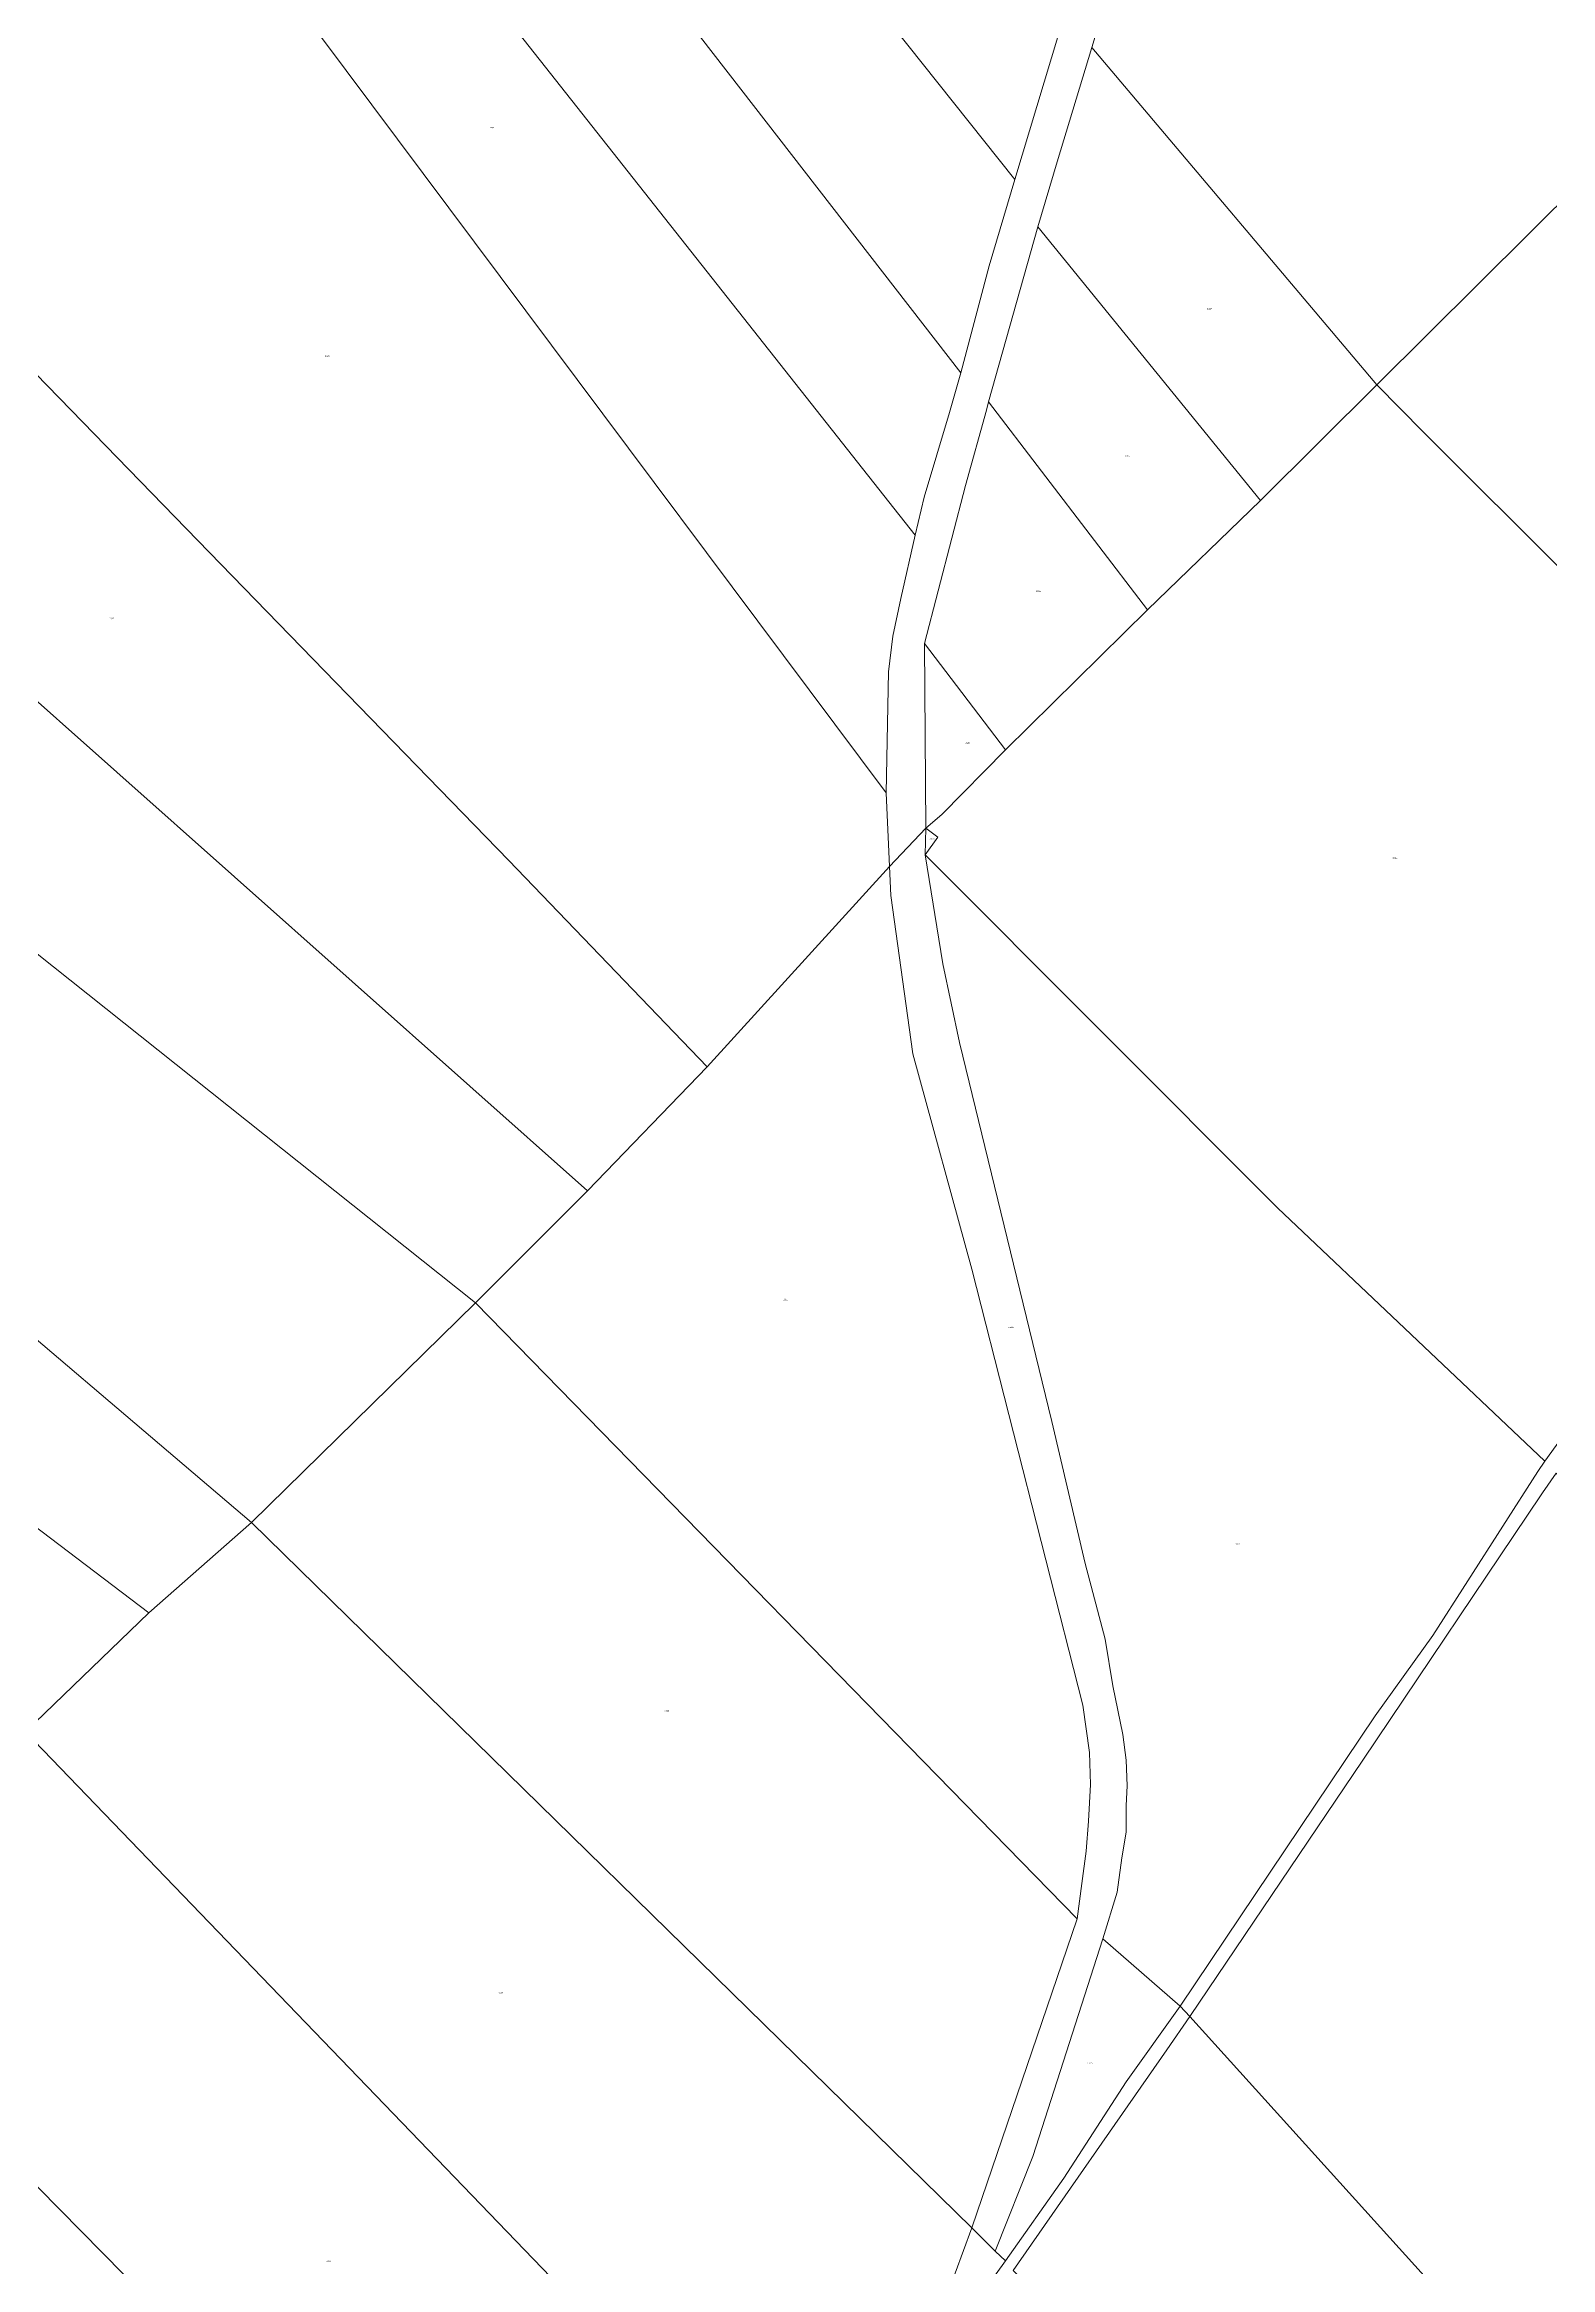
# Model space of a CAD drawing. Header units: metres. Extents: x 208626 to 229755, y 5040476 to 5064226.
# Drawn here: x 219081 to 220522, y 5045568 to 5047693 of the extents above; entities that cross this region are included whole.
import ezdxf

# ---------------------------------------------------------------- set-up
doc = ezdxf.new("R2010")
doc.units = ezdxf.units.M
doc.header["$LTSCALE"] = 0.56
doc.layers.add('6', color=7, linetype='Continuous', lineweight=13)
doc.layers.add('61', color=7, linetype='Continuous')

msp = doc.modelspace()

# ---------------------------------------------------------------- linework, layer by layer
at = {"layer": '6'}
for points in [[(219394.1173, 5048336.8212), (219505.341, 5048449.8551), (220058.4721, 5047727.2992), (220009.5341, 5047564.2767)], [(220082.94, 5047690.5701), (220130.7276, 5047849.862), (220165.7718, 5047981.5433), (220185.9487, 5048048.4459), (220280.1429, 5048354.2798), (220322.8021, 5048312.7065), (220689.1302, 5047902.484), (220745.4593, 5047755.6868), (220355.4441, 5047368.0891)], [(219295.4765, 5048236.3042), (219394.1173, 5048336.8212), (220009.5341, 5047564.2767), (219984.8303, 5047481.7837), (219957.6304, 5047379.42), (219411.3014, 5048084.0588)], [(219196.2056, 5048133.3468), (219260.1919, 5048199.4396), (219278.3771, 5048178.0197), (219294.3261, 5048159.1709), (219321.8743, 5048125.098), (219354.4973, 5048108.4241), (219411.3014, 5048084.0588), (219957.6304, 5047379.42), (219946.9745, 5047341.4606), (219922.5861, 5047260.482), (219914.0906, 5047224.3758)], [(219099.0412, 5048031.1794), (219179.8799, 5048115.1778), (219196.2056, 5048133.3468), (219914.0906, 5047224.3758), (219900.2853, 5047163.8449), (219892.8517, 5047127.7388), (219888.6039, 5047093.7565), (219886.48, 5046978.0044)], [(218809.6547, 5047644.1018), (218871.286, 5047700.9237), (218862.955, 5047710.048), (218884.0943, 5047734.6911), (218845.4659, 5047776.0242), (219099.0412, 5048031.1794), (219886.48, 5046978.0044), (219889.5408, 5046907.4229), (219715.1283, 5046716.078), (219525.359, 5046913.2479), (219106.9408, 5047343.9193), (218889.7034, 5047566.6863)], [(220355.4441, 5047368.0891), (220745.4593, 5047755.6868), (220892.2564, 5047354.5551), (220926.3953, 5047265.7941), (220950.2925, 5047212.8788), (220971.1466, 5047139.8942), (220917.8122, 5047058.884), (220817.4609, 5046906.4593), (220400.3482, 5047322.8963)], [(218587.6776, 5047498.2236), (218653.5071, 5047572.216), (218705.3219, 5047628.0749), (218793.0656, 5047551.9405), (218831.6966, 5047586.8131), (218794.6455, 5047621.7198), (218779.6364, 5047607.2373), (218732.2392, 5047657.7944), (218763.3107, 5047690.7091), (218809.6547, 5047644.1018), (218889.7034, 5047566.6863), (219106.9408, 5047343.9193), (219525.359, 5046913.2479), (219715.1283, 5046716.078), (219600.7905, 5046597.4997)], [(220031.3574, 5047519.1753), (220050.0197, 5047581.1897), (220082.94, 5047690.5701), (220355.4441, 5047368.0891), (220244.3558, 5047257.2962)], [(219984.2853, 5047351.6465), (220031.3574, 5047519.1753), (220244.3558, 5047257.2962), (220136.1338, 5047152.8654)], [(218434.4264, 5047334.7031), (218450.8349, 5047352.0544), (218487.533, 5047390.8611), (218587.6776, 5047498.2236), (219600.7905, 5046597.4997), (219493.6801, 5046490.3893), (218465.498, 5047308.3713)], [(219923.6481, 5046918.5354), (219935.8986, 5046935.5425), (219924.1947, 5046943.995), (219939.442, 5046957.1487), (220000.4719, 5047018.9915), (220136.1338, 5047152.8654), (220244.3558, 5047257.2962), (220355.4441, 5047368.0891), (220400.3482, 5047322.8963), (220817.4609, 5046906.4593), (220677.459, 5046707.6544), (220648.6022, 5046663.9648), (220627.8362, 5046618.3873), (220604.9126, 5046553.6618), (220596.0128, 5046522.6475), (220580.1012, 5046465.2037), (220568.5045, 5046425.8291), (220561.2229, 5046406.1417), (220552.0535, 5046388.3422), (220516.2866, 5046339.0237), (220260.725, 5046581.0423)], [(219923.078, 5047120.7239), (219962.2931, 5047271.7014), (219982.1923, 5047343.7973), (219984.2853, 5047351.6465), (220136.1338, 5047152.8654), (220000.4719, 5047018.9915)], [(218276.9828, 5047135.5063), (218300.8699, 5047161.3513), (218310.0575, 5047152.5208), (218386.3176, 5047235.4484), (218359.9365, 5047263.3602), (218402.8283, 5047304.1582), (218433.3732, 5047275.9832), (218465.498, 5047308.3713), (219493.6801, 5046490.3893), (219279.2746, 5046280.2511), (218319.9611, 5047096.719)], [(218118.8608, 5047000.2957), (218119.6285, 5047001.0787), (218141.0005, 5047024.688), (218172.1951, 5047059.1483), (218173.2931, 5047060.4857), (218217.4645, 5047112.947), (218252.5632, 5047157.0478), (218276.9828, 5047135.5063), (218319.9611, 5047096.719), (219279.2746, 5046280.2511), (219181.2353, 5046193.7458)], [(219923.078, 5047120.7239), (220000.4719, 5047018.9915), (219939.442, 5046957.1487), (219924.1947, 5046943.995)], [(218000.4524, 5046907.0241), (218056.2007, 5046952.9756), (218118.8608, 5047000.2957), (219181.2353, 5046193.7458), (219063.2176, 5046080.1363)], [(219889.5408, 5046907.4229), (219924.1947, 5046943.995), (219923.6481, 5046918.5354), (219940.6392, 5046814.4647), (219956.5684, 5046739.0665), (220044.7099, 5046376.9429), (220076.5683, 5046241.0139), (220095.6833, 5046168.8015), (220103.117, 5046124.1998), (220112.6745, 5046077.4742), (220115.8603, 5046053.0494), (220116.9223, 5046028.6247), (220115.8603, 5046009.5096), (220115.8603, 5045984.0229), (220111.6125, 5045959.5982), (220107.3647, 5045926.6778), (220093.5594, 5045882.0761), (220026.6569, 5045673.9347), (219990.5507, 5045583.6693), (219968.2498, 5045605.9702), (220069.1347, 5045901.1911), (220073.3825, 5045935.1734), (220077.6303, 5045965.9698), (220079.7542, 5045994.6424), (220081.878, 5046029.6866), (220080.8161, 5046060.483), (220074.4798, 5046105.4809), (219968.2498, 5046522.4295), (219911.9667, 5046728.4471), (219890.8518, 5046879.6284)], [(219923.6481, 5046918.5354), (219924.1947, 5046943.995), (219935.8986, 5046935.5425)], [(219493.6801, 5046490.3893), (219600.7905, 5046597.4997), (219715.1283, 5046716.078), (219889.5408, 5046907.4229), (219890.8518, 5046879.6284), (219911.9667, 5046728.4471), (219968.2498, 5046522.4295), (220074.4798, 5046105.4809), (220080.8161, 5046060.483), (220081.878, 5046029.6866), (220079.7542, 5045994.6424), (220077.6303, 5045965.9698), (220073.3825, 5045935.1734), (220069.1347, 5045901.1911)], [(219923.6481, 5046918.5354), (220260.725, 5046581.0423), (220516.2866, 5046339.0237), (220509.4495, 5046328.9511), (220409.1491, 5046172.3371), (220353.9151, 5046095.429), (220167.479, 5045817.8305), (220093.5594, 5045882.0761), (220107.3647, 5045926.6778), (220111.6125, 5045959.5982), (220115.8603, 5045984.0229), (220115.8603, 5046009.5096), (220116.9223, 5046028.6247), (220115.8603, 5046053.0494), (220112.6745, 5046077.4742), (220103.117, 5046124.1998), (220095.6833, 5046168.8015), (220076.5683, 5046241.0139), (220044.7099, 5046376.9429), (219956.5684, 5046739.0665), (219940.6392, 5046814.4647)], [(219279.2746, 5046280.2511), (219493.6801, 5046490.3893), (220069.1347, 5045901.1911), (219968.2498, 5045605.9702)], [(220176.6909, 5045807.8275), (220342.1568, 5046053.1443), (220512.7147, 5046306.7369), (220513.9709, 5046308.6047), (220527.0982, 5046327.3215), (221075.53, 5045770.7797), (220622.0411, 5045315.023)], [(219063.2176, 5046080.1363), (219181.2353, 5046193.7458), (219279.2746, 5046280.2511), (219968.2498, 5045605.9702), (219952.3206, 5045562.4304), (219936.3914, 5045521.0145), (219876.9225, 5045341.5456), (219866.303, 5045307.5633), (219857.8074, 5045284.2005), (219850.4483, 5045263.3068)], [(218851.0177, 5045871.9784), (219063.2176, 5046080.1363), (219850.4483, 5045263.3068), (219842.9402, 5045235.351), (219837.6305, 5045218.3599), (219831.2588, 5045199.2448), (219823.8252, 5045181.1918), (219815.3296, 5045162.0767), (219802.5862, 5045128.0945), (219790.9048, 5045100.4839), (219776.0376, 5045074.9972), (219755.8606, 5045036.7671), (219728.25, 5044981.5459)], [(219990.5507, 5045583.6693), (220026.6569, 5045673.9347), (220093.5594, 5045882.0761), (220167.479, 5045817.8305), (220115.6949, 5045745.5222), (220056.136, 5045653.3189), (220000.3325, 5045574.4144)], [(218628.7131, 5045647.6529), (218726.3933, 5045742.8261), (218851.0177, 5045871.9784), (219728.25, 5044981.5459), (219699.5775, 5044934.8203), (219575.1129, 5044711.4926), (218896.3691, 5045371.6042), (218888.6279, 5045379.2604), (218881.3502, 5045386.3629)], [(220007.6637, 5045564.9955), (220154.8892, 5045775.956), (220176.6909, 5045807.8275), (220622.0411, 5045315.023), (220427.2303, 5045133.6355), (220426.6218, 5045133.0689)]]:
    msp.add_lwpolyline(points, close=True, dxfattribs=at)
for points in [[(220130.7276, 5047849.862), (220082.94, 5047690.5701), (220050.0197, 5047581.1897), (220031.3574, 5047519.1753), (219984.2853, 5047351.6465), (219982.1923, 5047343.7973), (219962.2931, 5047271.7014), (219923.078, 5047120.7239), (219924.1947, 5046943.995), (219889.5408, 5046907.4229), (219886.48, 5046978.0044), (219888.6039, 5047093.7565), (219892.8517, 5047127.7388), (219900.2853, 5047163.8449), (219914.0906, 5047224.3758), (219922.5861, 5047260.482), (219946.9745, 5047341.4606), (219957.6304, 5047379.42), (219984.8303, 5047481.7837), (220009.5341, 5047564.2767), (220058.4721, 5047727.2992)], [(220527.0982, 5046327.3215), (220513.9709, 5046308.6047), (220512.7147, 5046306.7369), (220342.1568, 5046053.1443), (220176.6909, 5045807.8275), (220167.479, 5045817.8305), (220353.9151, 5046095.429), (220409.1491, 5046172.3371), (220509.4495, 5046328.9511), (220516.2866, 5046339.0237), (220552.0535, 5046388.3422)], [(219982.6842, 5045549.4602), (220000.3325, 5045574.4144), (220056.136, 5045653.3189), (220115.6949, 5045745.5222), (220167.479, 5045817.8305), (220176.6909, 5045807.8275), (220154.8892, 5045775.956), (220007.6637, 5045564.9955)], [(219952.3206, 5045562.4304), (219968.2498, 5045605.9702), (219990.5507, 5045583.6693), (220000.3325, 5045574.4144), (219982.6842, 5045549.4602)]]:
    msp.add_lwpolyline(points, dxfattribs=at)

# ---------------------------------------------------------------- texts
at = {"layer": '61'}
for s, width, p in [('2946', 1.2, (219506.5625, 5047613.25)), ('1327', 1.1, (220193.4063, 5047440)), ('1324', 1.1, (219349.5938, 5047395)), ('1326', 1.1, (220114.3281, 5047299.25)), ('3369', 1.15, (220029.6094, 5047170)), ('1323', 1.1, (219143.5313, 5047144)), ('1328', 1.1, (219961.7813, 5047025)), ('3522', 1.2, (219927.9138, 5046932.691)), ('1322', 1.1, (220370.5469, 5046915)), ('4538', 1.2, (220003.2344, 5046466.25)), ('1922', 1.1, (220219.9688, 5046259)), ('1320', 1.1, (219674.2031, 5046099.5)), ('3237', 1.2, (220079.0156, 5045762.75))]:
    msp.add_text(s, height=1.4, dxfattribs=dict(at, width=width)).set_placement(p)
for s, p in [('1321', (219787.7813, 5046492.75)), ('1319', (219515.7344, 5045829.75)), ('1318', (219350.7344, 5045573.25))]:
    msp.add_text(s, height=1.4, dxfattribs=at).set_placement(p)

doc.saveas('drawing.dxf')
